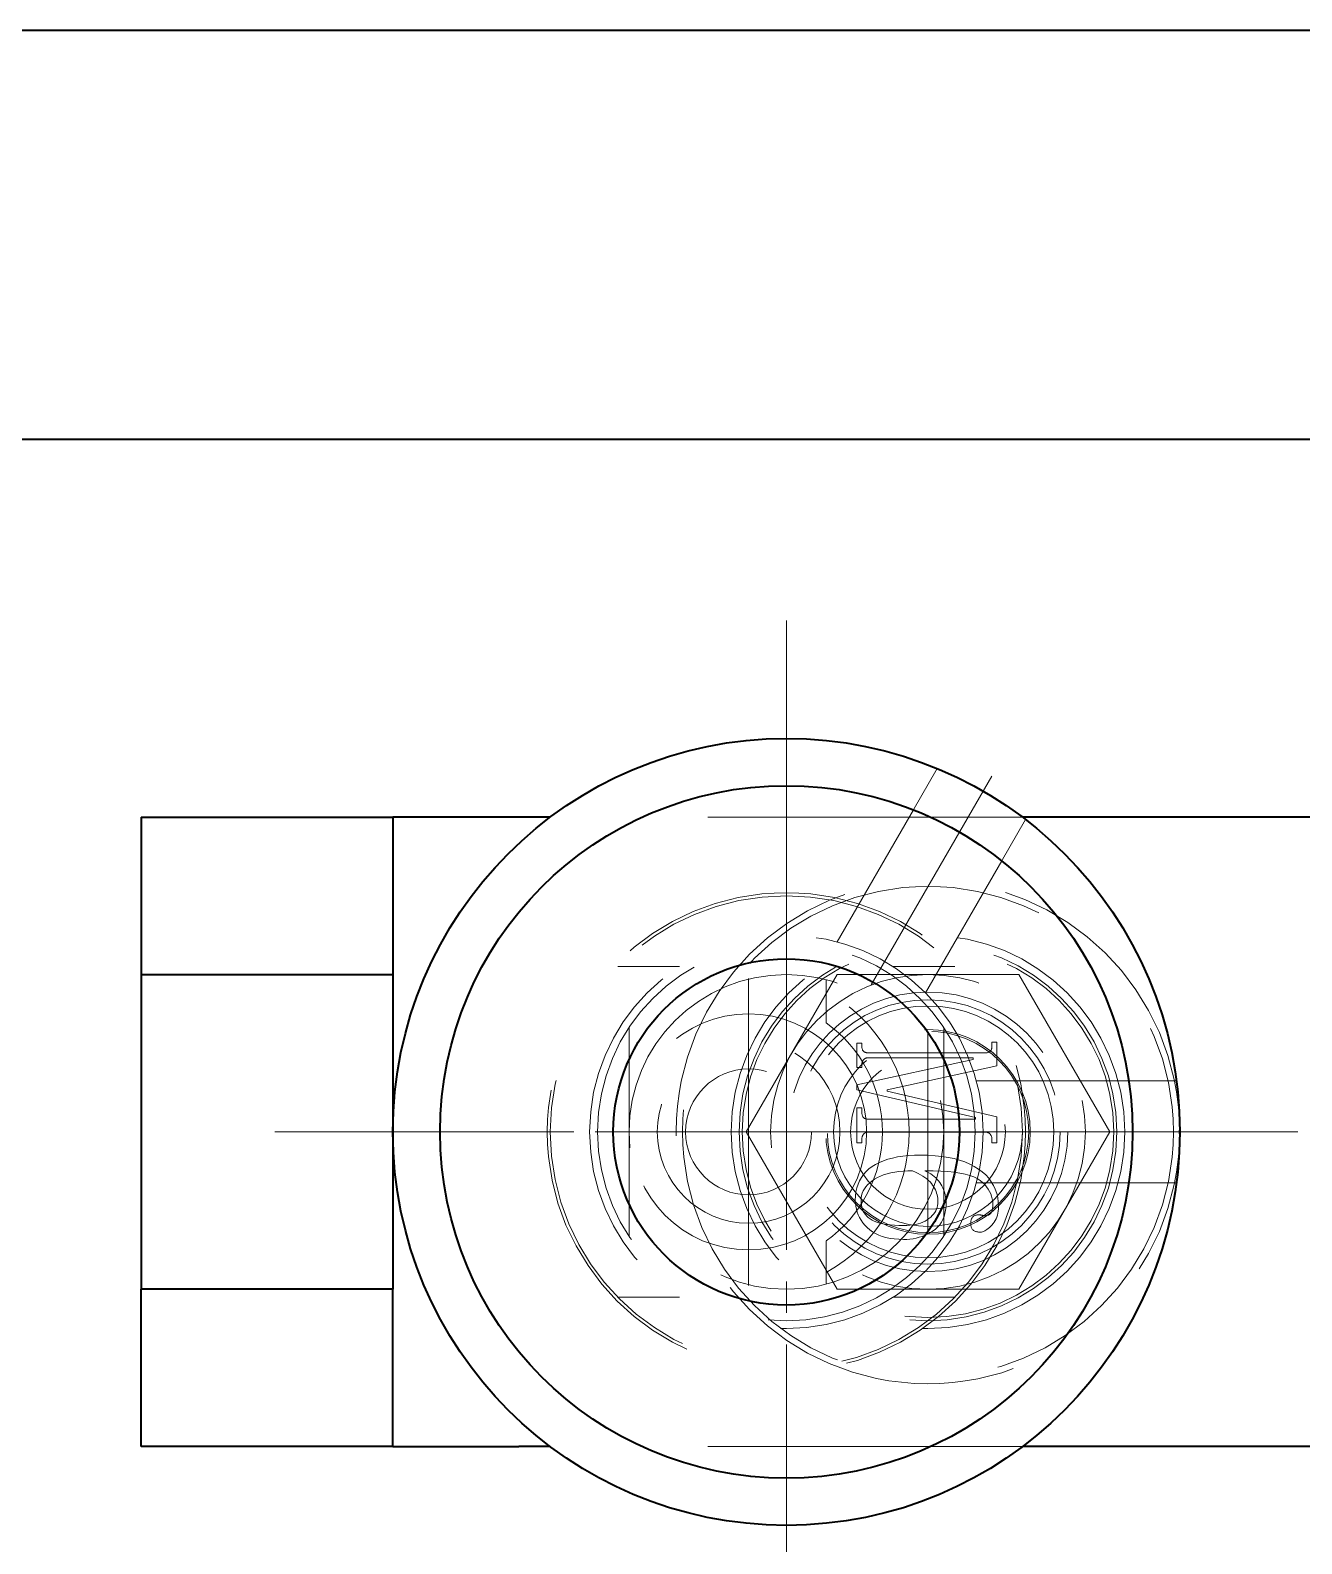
# Model space of a CAD drawing. Header units: millimetres. Extents: x 11035 to 42401, y -8968 to 2503.
# Drawn here: x 11456.39 to 11496.79, y 2088.42 to 2136.51 of the extents above; entities that cross this region are included whole.
import ezdxf

# ---------------------------------------------------------------- set-up
doc = ezdxf.new("R2010")
doc.units = ezdxf.units.MM
for name, pattern in [('CENTER-HOKUTO', [23, 20, -1, 1, -1]), ('DASHSPACE', [30, 12, -18]), ('HIDDEN-HOKUTO', [3.8, 2.5, -1.3])]:
    doc.linetypes.add(name, pattern=pattern)
doc.layers.add('AM_7', color=2, linetype='CENTER-HOKUTO', lineweight=30)
doc.layers.add('AM_HID', color=1, linetype='HIDDEN-HOKUTO', lineweight=25)

msp = doc.modelspace()

# ---------------------------------------------------------------- linework, layer by layer
at = {"color": 7, "lineweight": 35}
for p, q in [((11380.414, 2136.506), (11580.414, 2136.506)), ((11540.414, 2123.506), (11420.414, 2123.506)), ((11509.914, 2111.506), (11487.914, 2111.506)), ((11509.914, 2091.506), (11487.914, 2091.506))]:
    msp.add_line(p, q, dxfattribs=at)
at = {"color": 7, "lineweight": 35, "ltscale": 0.2}
for p, q in [((11459.914, 2111.506), (11467.914, 2111.506)), ((11459.914, 2106.506), (11467.914, 2106.506)), ((11467.914, 2096.506), (11459.914, 2096.506)), ((11467.914, 2091.506), (11459.914, 2091.506))]:
    msp.add_line(p, q, dxfattribs=at)
at = {"color": 7, "lineweight": 35, "ltscale": 0.125}
for p, q in [((11459.914, 2111.506), (11459.914, 2106.506)), ((11467.914, 2111.506), (11467.914, 2106.506)), ((11459.914, 2091.506), (11459.914, 2096.506)), ((11467.914, 2091.506), (11467.914, 2096.506))]:
    msp.add_line(p, q, dxfattribs=at)
at = {"color": 7, "lineweight": 35, "ltscale": 0.1}
for p, q in [((11471.914, 2111.506), (11467.914, 2111.506)), ((11467.914, 2091.506), (11471.914, 2091.506))]:
    msp.add_line(p, q, dxfattribs=at)
at = {"color": 7, "lineweight": 35, "ltscale": 0.024995}
msp.add_line((11472.914, 2111.506), (11471.914, 2111.506), dxfattribs=at)
at = {"color": 7, "lineweight": 35, "ltscale": 0.25}
for p, q in [((11459.914, 2106.506), (11459.914, 2096.506)), ((11467.914, 2106.506), (11467.914, 2096.506))]:
    msp.add_line(p, q, dxfattribs=at)
at = {"color": 7, "lineweight": 35, "ltscale": 0.025}
msp.add_line((11472.914, 2091.506), (11471.914, 2091.506), dxfattribs=at)
at = {"color": 7, "lineweight": 35}
for radius in [12.5, 11, 5.5]:
    msp.add_circle((11480.414, 2101.506), radius, dxfattribs=at)
at = {"color": 7, "linetype": 'DASHSPACE', "lineweight": 13}
msp.add_circle((11484.914, 2101.506), 3, dxfattribs=at)
at = {"color": 7, "lineweight": 35}
msp.add_arc((11484.914, 2101.506), 8, 359.5685, 0.417, dxfattribs=at)
at = {"layer": 'AM_7', "color": 2, "lineweight": 13}
for p, q in [((11480.414, 2117.756), (11480.414, 2085.256)), ((11486.942, 2112.813), (11483.113, 2106.18)), ((11479.214, 2106.381), (11479.214, 2096.631)), ((11484.914, 2104.702), (11484.914, 2098.31)), ((11496.664, 2101.506), (11464.164, 2101.506)), ((11484.089, 2101.506), (11474.339, 2101.506)), ((11474.861, 2101.506), (11477.219, 2101.506)), ((11488.11, 2101.506), (11481.718, 2101.506)), ((11483.609, 2101.506), (11485.966, 2101.506)), ((11493.471, 2101.506), (11485.811, 2101.506))]:
    msp.add_line(p, q, dxfattribs=at)
at = {"layer": 'AM_HID', "color": 1, "lineweight": 13, "ltscale": 4}
for p, q in [((11485.207, 2113.05), (11482.723, 2108.746)), ((11487.914, 2111.506), (11472.914, 2111.506)), ((11482.028, 2107.543), (11484.45, 2111.738)), ((11488.015, 2111.429), (11485.53, 2107.125)), ((11484.836, 2105.922), (11487.258, 2110.117)), ((11475.058, 2106.756), (11477.023, 2106.756)), ((11483.805, 2106.756), (11485.77, 2106.756)), ((11479.139, 2101.506), (11482.024, 2106.506)), ((11481.674, 2105.973), (11481.674, 2106.344)), ((11482.024, 2106.506), (11484.914, 2106.506)), ((11484.914, 2106.506), (11487.804, 2106.506)), ((11487.804, 2106.506), (11490.689, 2101.506)), ((11481.674, 2105.973), (11481.674, 2104.971)), ((11475.414, 2104.822), (11475.414, 2098.189)), ((11485.414, 2098.189), (11485.414, 2104.822)), ((11482.657, 2103.55), (11482.657, 2104.33)), ((11482.657, 2104.33), (11482.813, 2104.33)), ((11482.813, 2104.33), (11482.813, 2104.252)), ((11482.813, 2104.252), (11482.813, 2104.227)), ((11482.813, 2104.227), (11482.815, 2104.203)), ((11482.815, 2104.203), (11482.817, 2104.181)), ((11482.817, 2104.181), (11482.821, 2104.16)), ((11482.821, 2104.16), (11482.826, 2104.141)), ((11482.826, 2104.141), (11482.831, 2104.124)), ((11486.928, 2104.124), (11486.934, 2104.141)), ((11486.934, 2104.141), (11486.938, 2104.16)), ((11486.938, 2104.16), (11486.942, 2104.181)), ((11486.942, 2104.181), (11486.944, 2104.203)), ((11486.944, 2104.203), (11486.946, 2104.227)), ((11486.946, 2104.227), (11486.947, 2104.252)), ((11486.947, 2104.252), (11486.947, 2104.356)), ((11486.947, 2104.356), (11487.103, 2104.356)), ((11487.103, 2104.356), (11487.103, 2103.602)), ((11482.657, 2103.004), (11486.349, 2103.81)), ((11482.815, 2103.668), (11482.813, 2103.648)), ((11482.813, 2103.648), (11482.813, 2103.628)), ((11482.817, 2103.687), (11482.815, 2103.668)), ((11482.821, 2103.705), (11482.817, 2103.687)), ((11482.826, 2103.722), (11482.821, 2103.705)), ((11482.831, 2103.739), (11482.826, 2103.722)), ((11482.831, 2104.124), (11482.838, 2104.108)), ((11482.838, 2103.754), (11482.831, 2103.739)), ((11482.838, 2104.108), (11482.846, 2104.094)), ((11482.846, 2103.769), (11482.838, 2103.754)), ((11482.846, 2104.094), (11482.855, 2104.081)), ((11482.855, 2103.784), (11482.846, 2103.769)), ((11482.855, 2104.081), (11482.865, 2104.07)), ((11482.865, 2103.797), (11482.855, 2103.784)), ((11482.865, 2104.07), (11482.876, 2104.06)), ((11482.876, 2103.809), (11482.865, 2103.797)), ((11482.876, 2104.06), (11482.887, 2104.051)), ((11482.887, 2103.82), (11482.876, 2103.809)), ((11482.887, 2104.051), (11482.9, 2104.043)), ((11482.9, 2103.83), (11482.887, 2103.82)), ((11482.9, 2104.043), (11482.915, 2104.037)), ((11482.915, 2103.838), (11482.9, 2103.83)), ((11482.915, 2104.037), (11482.93, 2104.031)), ((11482.93, 2103.846), (11482.915, 2103.838)), ((11482.93, 2104.031), (11482.946, 2104.026)), ((11482.946, 2103.851), (11482.93, 2103.846)), ((11482.946, 2104.026), (11482.963, 2104.023)), ((11482.963, 2103.856), (11482.946, 2103.851)), ((11482.963, 2104.023), (11482.981, 2104.02)), ((11482.981, 2103.859), (11482.963, 2103.856)), ((11482.981, 2104.02), (11483, 2104.018)), ((11483, 2103.861), (11482.981, 2103.859)), ((11483, 2104.018), (11483.021, 2104.018)), ((11483.021, 2103.862), (11483, 2103.861)), ((11483.021, 2104.018), (11486.739, 2104.018)), ((11486.349, 2103.862), (11483.021, 2103.862)), ((11486.349, 2103.81), (11486.349, 2103.862)), ((11486.739, 2104.018), (11486.759, 2104.018)), ((11486.759, 2104.018), (11486.778, 2104.02)), ((11486.778, 2104.02), (11486.796, 2104.023)), ((11486.796, 2104.023), (11486.813, 2104.026)), ((11486.813, 2104.026), (11486.83, 2104.031)), ((11486.83, 2104.031), (11486.845, 2104.037)), ((11486.845, 2104.037), (11486.859, 2104.043)), ((11486.859, 2104.043), (11486.872, 2104.051)), ((11486.872, 2104.051), (11486.884, 2104.06)), ((11486.884, 2104.06), (11486.895, 2104.07)), ((11486.895, 2104.07), (11486.904, 2104.081)), ((11486.904, 2104.081), (11486.913, 2104.094)), ((11486.913, 2104.094), (11486.921, 2104.108)), ((11486.921, 2104.108), (11486.928, 2104.124)), ((11482.813, 2103.55), (11482.657, 2103.55)), ((11482.813, 2103.628), (11482.813, 2103.55)), ((11487.103, 2103.602), (11483.619, 2102.848)), ((11482.657, 2102.848), (11482.657, 2103.004)), ((11486.427, 2101.964), (11482.657, 2102.848)), ((11483.619, 2102.848), (11483.619, 2102.796)), ((11483.619, 2102.796), (11487.103, 2101.99)), ((11486.45, 2103.127), (11491.294, 2103.127)), ((11492.808, 2103.127), (11487.839, 2103.127)), ((11482.657, 2101.158), (11482.657, 2102.276)), ((11482.657, 2102.276), (11482.813, 2102.276)), ((11482.813, 2102.276), (11482.813, 2102.146)), ((11482.813, 2102.146), (11482.813, 2102.121)), ((11482.813, 2102.121), (11482.815, 2102.097)), ((11482.815, 2102.097), (11482.817, 2102.075)), ((11482.817, 2102.075), (11482.821, 2102.054)), ((11482.821, 2102.054), (11482.826, 2102.035)), ((11482.826, 2102.035), (11482.831, 2102.018)), ((11482.831, 2102.018), (11482.838, 2102.002)), ((11482.838, 2102.002), (11482.846, 2101.988)), ((11482.846, 2101.988), (11482.855, 2101.975)), ((11482.855, 2101.975), (11482.865, 2101.964)), ((11482.865, 2101.964), (11482.876, 2101.954)), ((11482.876, 2101.954), (11482.887, 2101.945)), ((11482.887, 2101.945), (11482.9, 2101.937)), ((11482.9, 2101.937), (11482.915, 2101.931)), ((11482.915, 2101.931), (11482.93, 2101.925)), ((11482.93, 2101.925), (11482.946, 2101.92)), ((11482.946, 2101.92), (11482.963, 2101.917)), ((11482.963, 2101.917), (11482.981, 2101.914)), ((11482.981, 2101.914), (11483, 2101.912)), ((11483, 2101.912), (11483.021, 2101.912)), ((11483.021, 2101.912), (11486.427, 2101.912)), ((11486.427, 2101.912), (11486.427, 2101.964)), ((11487.103, 2101.99), (11487.103, 2101.158)), ((11482.024, 2096.506), (11479.139, 2101.506)), ((11482.815, 2101.302), (11482.813, 2101.282)), ((11482.813, 2101.282), (11482.813, 2101.262)), ((11482.813, 2101.262), (11482.813, 2101.158)), ((11482.817, 2101.321), (11482.815, 2101.302)), ((11482.821, 2101.339), (11482.817, 2101.321)), ((11482.826, 2101.356), (11482.821, 2101.339)), ((11482.831, 2101.373), (11482.826, 2101.356)), ((11482.838, 2101.388), (11482.831, 2101.373)), ((11482.846, 2101.403), (11482.838, 2101.388)), ((11482.855, 2101.418), (11482.846, 2101.403)), ((11482.865, 2101.431), (11482.855, 2101.418)), ((11482.876, 2101.443), (11482.865, 2101.431)), ((11482.887, 2101.454), (11482.876, 2101.443)), ((11482.9, 2101.464), (11482.887, 2101.454)), ((11482.915, 2101.473), (11482.9, 2101.464)), ((11482.93, 2101.48), (11482.915, 2101.473)), ((11482.946, 2101.486), (11482.93, 2101.48)), ((11482.963, 2101.49), (11482.946, 2101.486)), ((11482.981, 2101.493), (11482.963, 2101.49)), ((11483, 2101.495), (11482.981, 2101.493)), ((11483.021, 2101.496), (11483, 2101.495)), ((11486.739, 2101.496), (11483.021, 2101.496)), ((11486.759, 2101.495), (11486.739, 2101.496)), ((11486.778, 2101.493), (11486.759, 2101.495)), ((11486.796, 2101.49), (11486.778, 2101.493)), ((11486.813, 2101.486), (11486.796, 2101.49)), ((11486.83, 2101.48), (11486.813, 2101.486)), ((11486.845, 2101.473), (11486.83, 2101.48)), ((11486.859, 2101.464), (11486.845, 2101.473)), ((11486.872, 2101.454), (11486.859, 2101.464)), ((11486.884, 2101.443), (11486.872, 2101.454)), ((11486.895, 2101.431), (11486.884, 2101.443)), ((11486.904, 2101.418), (11486.895, 2101.431)), ((11486.913, 2101.403), (11486.904, 2101.418)), ((11486.921, 2101.388), (11486.913, 2101.403)), ((11486.928, 2101.373), (11486.921, 2101.388)), ((11486.934, 2101.356), (11486.928, 2101.373)), ((11486.938, 2101.339), (11486.934, 2101.356)), ((11486.942, 2101.321), (11486.938, 2101.339)), ((11486.944, 2101.302), (11486.942, 2101.321)), ((11486.946, 2101.282), (11486.944, 2101.302)), ((11486.947, 2101.262), (11486.946, 2101.282)), ((11486.947, 2101.158), (11486.947, 2101.262)), ((11490.689, 2101.506), (11487.804, 2096.506)), ((11482.813, 2101.158), (11482.657, 2101.158)), ((11484.298, 2100.753), (11484.487, 2100.764)), ((11484.487, 2100.764), (11484.685, 2100.768)), ((11484.685, 2100.768), (11484.918, 2100.763)), ((11484.918, 2100.763), (11485.141, 2100.75)), ((11487.103, 2101.158), (11486.947, 2101.158)), ((11482.946, 2100.245), (11483.036, 2100.328)), ((11483.036, 2100.328), (11483.138, 2100.404)), ((11483.138, 2100.404), (11483.249, 2100.473)), ((11483.249, 2100.473), (11483.37, 2100.535)), ((11483.37, 2100.535), (11483.501, 2100.59)), ((11483.501, 2100.59), (11483.641, 2100.637)), ((11483.641, 2100.637), (11483.791, 2100.677)), ((11483.791, 2100.677), (11483.95, 2100.71)), ((11483.95, 2100.71), (11484.119, 2100.735)), ((11484.119, 2100.735), (11484.298, 2100.753)), ((11485.141, 2100.75), (11485.352, 2100.728)), ((11485.352, 2100.728), (11485.552, 2100.697)), ((11485.552, 2100.697), (11485.741, 2100.657)), ((11485.741, 2100.657), (11485.919, 2100.609)), ((11485.919, 2100.609), (11486.085, 2100.551)), ((11486.085, 2100.551), (11486.24, 2100.485)), ((11486.24, 2100.485), (11486.385, 2100.41)), ((11486.385, 2100.41), (11486.518, 2100.326)), ((11486.518, 2100.326), (11486.639, 2100.234)), ((11482.653, 2099.729), (11482.69, 2099.845)), ((11482.69, 2099.845), (11482.738, 2099.955)), ((11482.738, 2099.955), (11482.796, 2100.059)), ((11482.796, 2100.059), (11482.866, 2100.155)), ((11482.866, 2100.155), (11482.946, 2100.245)), ((11482.997, 2099.827), (11482.941, 2099.764)), ((11483.061, 2099.887), (11482.997, 2099.827)), ((11483.134, 2099.945), (11483.061, 2099.887)), ((11483.216, 2100.001), (11483.134, 2099.945)), ((11483.305, 2100.053), (11483.216, 2100.001)), ((11483.401, 2100.099), (11483.305, 2100.053)), ((11483.505, 2100.14), (11483.401, 2100.099)), ((11483.615, 2100.176), (11483.505, 2100.14)), ((11483.732, 2100.206), (11483.615, 2100.176)), ((11483.857, 2100.23), (11483.732, 2100.206)), ((11483.988, 2100.249), (11483.857, 2100.23)), ((11484.127, 2100.263), (11483.988, 2100.249)), ((11484.272, 2100.271), (11484.127, 2100.263)), ((11484.425, 2100.274), (11484.272, 2100.271)), ((11484.515, 2100.232), (11484.425, 2100.274)), ((11484.6, 2100.189), (11484.515, 2100.232)), ((11484.679, 2100.146), (11484.6, 2100.189)), ((11484.751, 2100.101), (11484.679, 2100.146)), ((11484.818, 2100.056), (11484.751, 2100.101)), ((11485.075, 2100.271), (11484.815, 2100.274)), ((11484.815, 2100.274), (11484.881, 2100.242)), ((11484.879, 2100.01), (11484.818, 2100.056)), ((11484.933, 2099.964), (11484.879, 2100.01)), ((11484.881, 2100.242), (11484.943, 2100.207)), ((11484.982, 2099.916), (11484.933, 2099.964)), ((11484.943, 2100.207), (11485.002, 2100.17)), ((11485.025, 2099.868), (11484.982, 2099.916)), ((11485.002, 2100.17), (11485.058, 2100.13)), ((11485.062, 2099.819), (11485.025, 2099.868)), ((11485.058, 2100.13), (11485.11, 2100.089)), ((11485.094, 2099.769), (11485.062, 2099.819)), ((11485.317, 2100.261), (11485.075, 2100.271)), ((11485.11, 2100.089), (11485.159, 2100.045)), ((11485.159, 2100.045), (11485.205, 2099.998)), ((11485.205, 2099.998), (11485.247, 2099.949)), ((11485.247, 2099.949), (11485.286, 2099.898)), ((11485.286, 2099.898), (11485.322, 2099.845)), ((11485.54, 2100.246), (11485.317, 2100.261)), ((11485.322, 2099.845), (11485.354, 2099.79)), ((11485.744, 2100.224), (11485.54, 2100.246)), ((11485.929, 2100.196), (11485.744, 2100.224)), ((11486.095, 2100.162), (11485.929, 2100.196)), ((11486.242, 2100.121), (11486.095, 2100.162)), ((11486.37, 2100.074), (11486.242, 2100.121)), ((11486.479, 2100.021), (11486.37, 2100.074)), ((11486.45, 2099.885), (11491.294, 2099.885)), ((11486.57, 2099.962), (11486.479, 2100.021)), ((11486.646, 2099.898), (11486.57, 2099.962)), ((11486.639, 2100.234), (11486.747, 2100.137)), ((11486.715, 2099.832), (11486.646, 2099.898)), ((11486.775, 2099.763), (11486.715, 2099.832)), ((11486.747, 2100.137), (11486.842, 2100.033)), ((11486.842, 2100.033), (11486.925, 2099.922)), ((11486.925, 2099.922), (11486.995, 2099.806)), ((11486.995, 2099.806), (11487.053, 2099.683)), ((11492.808, 2099.885), (11487.839, 2099.885)), ((11482.605, 2099.338), (11482.61, 2099.475)), ((11482.608, 2099.24), (11482.605, 2099.338)), ((11482.61, 2099.475), (11482.626, 2099.605)), ((11482.626, 2099.605), (11482.653, 2099.729)), ((11482.791, 2099.415), (11482.787, 2099.338)), ((11482.787, 2099.338), (11482.789, 2099.262)), ((11482.804, 2099.489), (11482.791, 2099.415)), ((11482.825, 2099.561), (11482.804, 2099.489)), ((11482.855, 2099.631), (11482.825, 2099.561)), ((11482.894, 2099.699), (11482.855, 2099.631)), ((11482.941, 2099.764), (11482.894, 2099.699)), ((11485.122, 2099.719), (11485.094, 2099.769)), ((11485.148, 2099.667), (11485.122, 2099.719)), ((11485.17, 2099.615), (11485.148, 2099.667)), ((11485.188, 2099.562), (11485.17, 2099.615)), ((11485.204, 2099.508), (11485.188, 2099.562)), ((11485.215, 2099.454), (11485.204, 2099.508)), ((11485.224, 2099.399), (11485.215, 2099.454)), ((11485.229, 2099.343), (11485.224, 2099.399)), ((11485.231, 2099.286), (11485.229, 2099.343)), ((11485.354, 2099.79), (11485.382, 2099.734)), ((11485.382, 2099.734), (11485.408, 2099.678)), ((11485.408, 2099.678), (11485.43, 2099.62)), ((11485.43, 2099.62), (11485.448, 2099.562)), ((11485.448, 2099.562), (11485.464, 2099.503)), ((11485.464, 2099.503), (11485.475, 2099.444)), ((11485.475, 2099.444), (11485.484, 2099.383)), ((11485.484, 2099.383), (11485.489, 2099.322)), ((11485.489, 2099.322), (11485.491, 2099.26)), ((11486.827, 2099.692), (11486.775, 2099.763)), ((11486.872, 2099.617), (11486.827, 2099.692)), ((11486.908, 2099.541), (11486.872, 2099.617)), ((11486.936, 2099.461), (11486.908, 2099.541)), ((11486.956, 2099.38), (11486.936, 2099.461)), ((11486.969, 2099.295), (11486.956, 2099.38)), ((11487.053, 2099.683), (11487.097, 2099.554)), ((11487.097, 2099.554), (11487.129, 2099.419)), ((11487.129, 2099.419), (11487.148, 2099.278)), ((11482.62, 2099.145), (11482.608, 2099.24)), ((11482.639, 2099.052), (11482.62, 2099.145)), ((11482.665, 2098.961), (11482.639, 2099.052)), ((11482.699, 2098.873), (11482.665, 2098.961)), ((11482.74, 2098.787), (11482.699, 2098.873)), ((11482.789, 2099.262), (11482.798, 2099.189)), ((11482.798, 2099.189), (11482.812, 2099.12)), ((11482.812, 2099.12), (11482.832, 2099.055)), ((11482.832, 2099.055), (11482.858, 2098.993)), ((11482.858, 2098.993), (11482.889, 2098.935)), ((11482.889, 2098.935), (11482.927, 2098.881)), ((11482.927, 2098.881), (11482.97, 2098.83)), ((11484.999, 2098.798), (11485.048, 2098.845)), ((11485.048, 2098.845), (11485.09, 2098.894)), ((11485.09, 2098.894), (11485.128, 2098.944)), ((11485.128, 2098.944), (11485.159, 2098.997)), ((11485.159, 2098.997), (11485.185, 2099.051)), ((11485.185, 2099.051), (11485.205, 2099.107)), ((11485.205, 2099.107), (11485.219, 2099.165)), ((11485.219, 2099.165), (11485.228, 2099.224)), ((11485.228, 2099.224), (11485.231, 2099.286)), ((11485.453, 2098.917), (11485.424, 2098.817)), ((11485.474, 2099.024), (11485.453, 2098.917)), ((11485.486, 2099.139), (11485.474, 2099.024)), ((11485.491, 2099.26), (11485.486, 2099.139)), ((11486.364, 2098.828), (11486.38, 2098.838)), ((11486.38, 2098.838), (11486.398, 2098.846)), ((11486.398, 2098.846), (11486.417, 2098.854)), ((11486.417, 2098.854), (11486.437, 2098.859)), ((11486.437, 2098.859), (11486.458, 2098.864)), ((11486.458, 2098.864), (11486.481, 2098.867)), ((11486.481, 2098.867), (11486.505, 2098.869)), ((11486.505, 2098.869), (11486.531, 2098.87)), ((11486.531, 2098.87), (11486.541, 2098.87)), ((11486.541, 2098.87), (11486.551, 2098.869)), ((11486.551, 2098.869), (11486.562, 2098.869)), ((11486.562, 2098.869), (11486.572, 2098.868)), ((11486.572, 2098.868), (11486.583, 2098.867)), ((11486.583, 2098.867), (11486.593, 2098.865)), ((11486.593, 2098.865), (11486.603, 2098.864)), ((11486.603, 2098.864), (11486.614, 2098.862)), ((11486.614, 2098.862), (11486.624, 2098.859)), ((11486.624, 2098.859), (11486.635, 2098.857)), ((11486.635, 2098.857), (11486.645, 2098.854)), ((11486.645, 2098.854), (11486.655, 2098.852)), ((11486.655, 2098.852), (11486.666, 2098.85)), ((11486.666, 2098.85), (11486.676, 2098.849)), ((11486.676, 2098.849), (11486.687, 2098.847)), ((11486.687, 2098.847), (11486.697, 2098.846)), ((11486.697, 2098.846), (11486.707, 2098.845)), ((11486.707, 2098.845), (11486.718, 2098.844)), ((11486.718, 2098.844), (11486.728, 2098.844)), ((11486.728, 2098.844), (11486.739, 2098.844)), ((11486.739, 2098.844), (11486.759, 2098.845)), ((11486.759, 2098.845), (11486.779, 2098.847)), ((11486.779, 2098.847), (11486.797, 2098.851)), ((11486.797, 2098.851), (11486.816, 2098.856)), ((11486.816, 2098.856), (11486.833, 2098.863)), ((11486.833, 2098.863), (11486.849, 2098.872)), ((11486.849, 2098.872), (11486.865, 2098.882)), ((11486.865, 2098.882), (11486.88, 2098.894)), ((11486.88, 2098.894), (11486.894, 2098.907)), ((11486.894, 2098.907), (11486.908, 2098.922)), ((11486.908, 2098.922), (11486.92, 2098.939)), ((11486.92, 2098.939), (11486.931, 2098.958)), ((11486.931, 2098.958), (11486.941, 2098.98)), ((11486.941, 2098.98), (11486.949, 2099.005)), ((11486.949, 2099.005), (11486.956, 2099.032)), ((11486.956, 2099.032), (11486.962, 2099.062)), ((11486.962, 2099.062), (11486.967, 2099.095)), ((11486.967, 2099.095), (11486.97, 2099.13)), ((11486.973, 2099.208), (11486.969, 2099.295)), ((11486.97, 2099.13), (11486.972, 2099.168)), ((11486.972, 2099.168), (11486.973, 2099.208)), ((11487.121, 2098.862), (11487.103, 2098.802)), ((11487.136, 2098.924), (11487.121, 2098.862)), ((11487.146, 2098.99), (11487.136, 2098.924)), ((11487.152, 2099.059), (11487.146, 2098.99)), ((11487.148, 2099.278), (11487.155, 2099.13)), ((11487.155, 2099.13), (11487.152, 2099.059)), ((11482.789, 2098.704), (11482.74, 2098.787)), ((11482.846, 2098.622), (11482.789, 2098.704)), ((11482.91, 2098.543), (11482.846, 2098.622)), ((11482.982, 2098.467), (11482.91, 2098.543)), ((11482.97, 2098.83), (11483.018, 2098.783)), ((11483.061, 2098.395), (11482.982, 2098.467)), ((11483.018, 2098.783), (11483.073, 2098.74)), ((11483.149, 2098.331), (11483.061, 2098.395)), ((11483.073, 2098.74), (11483.135, 2098.7)), ((11483.135, 2098.7), (11483.207, 2098.665)), ((11483.207, 2098.665), (11483.289, 2098.634)), ((11483.289, 2098.634), (11483.38, 2098.607)), ((11483.38, 2098.607), (11483.482, 2098.584)), ((11483.482, 2098.584), (11483.594, 2098.565)), ((11483.594, 2098.565), (11483.715, 2098.551)), ((11483.715, 2098.551), (11483.846, 2098.54)), ((11483.846, 2098.54), (11483.988, 2098.534)), ((11483.988, 2098.534), (11484.139, 2098.532)), ((11484.139, 2098.532), (11484.24, 2098.534)), ((11484.24, 2098.534), (11484.337, 2098.541)), ((11484.337, 2098.541), (11484.43, 2098.552)), ((11484.43, 2098.552), (11484.517, 2098.567)), ((11484.517, 2098.567), (11484.6, 2098.587)), ((11484.6, 2098.587), (11484.678, 2098.611)), ((11484.678, 2098.611), (11484.752, 2098.64)), ((11484.752, 2098.64), (11484.821, 2098.673)), ((11484.821, 2098.673), (11484.885, 2098.711)), ((11484.885, 2098.711), (11484.945, 2098.753)), ((11484.945, 2098.753), (11484.999, 2098.798)), ((11485.075, 2098.363), (11484.99, 2098.311)), ((11485.154, 2098.421), (11485.075, 2098.363)), ((11485.224, 2098.486), (11485.154, 2098.421)), ((11485.287, 2098.558), (11485.224, 2098.486)), ((11485.341, 2098.637), (11485.287, 2098.558)), ((11485.387, 2098.724), (11485.341, 2098.637)), ((11485.424, 2098.817), (11485.387, 2098.724)), ((11486.271, 2098.635), (11486.273, 2098.659)), ((11486.271, 2098.61), (11486.271, 2098.635)), ((11486.271, 2098.58), (11486.271, 2098.61)), ((11486.274, 2098.551), (11486.271, 2098.58)), ((11486.273, 2098.659), (11486.276, 2098.682)), ((11486.278, 2098.524), (11486.274, 2098.551)), ((11486.276, 2098.682), (11486.281, 2098.703)), ((11486.283, 2098.5), (11486.278, 2098.524)), ((11486.281, 2098.703), (11486.287, 2098.724)), ((11486.29, 2098.477), (11486.283, 2098.5)), ((11486.287, 2098.724), (11486.294, 2098.742)), ((11486.299, 2098.455), (11486.29, 2098.477)), ((11486.294, 2098.742), (11486.302, 2098.76)), ((11486.309, 2098.436), (11486.299, 2098.455)), ((11486.302, 2098.76), (11486.312, 2098.776)), ((11486.321, 2098.419), (11486.309, 2098.436)), ((11486.312, 2098.776), (11486.323, 2098.791)), ((11486.334, 2098.403), (11486.321, 2098.419)), ((11486.323, 2098.791), (11486.336, 2098.805)), ((11486.349, 2098.389), (11486.334, 2098.403)), ((11486.336, 2098.805), (11486.349, 2098.817)), ((11486.349, 2098.817), (11486.364, 2098.828)), ((11486.365, 2098.377), (11486.349, 2098.389)), ((11486.383, 2098.365), (11486.365, 2098.377)), ((11486.402, 2098.356), (11486.383, 2098.365)), ((11486.716, 2098.359), (11486.681, 2098.344)), ((11486.752, 2098.379), (11486.716, 2098.359)), ((11486.788, 2098.403), (11486.752, 2098.379)), ((11486.826, 2098.432), (11486.788, 2098.403)), ((11486.865, 2098.465), (11486.826, 2098.432)), ((11486.905, 2098.503), (11486.865, 2098.465)), ((11486.947, 2098.545), (11486.905, 2098.503)), ((11486.986, 2098.591), (11486.947, 2098.545)), ((11487.021, 2098.639), (11486.986, 2098.591)), ((11487.053, 2098.69), (11487.021, 2098.639)), ((11487.08, 2098.745), (11487.053, 2098.69)), ((11487.103, 2098.802), (11487.08, 2098.745)), ((11481.674, 2098.04), (11481.674, 2097.038)), ((11483.244, 2098.275), (11483.149, 2098.331)), ((11483.348, 2098.226), (11483.244, 2098.275)), ((11483.459, 2098.184), (11483.348, 2098.226)), ((11483.579, 2098.15), (11483.459, 2098.184)), ((11483.707, 2098.124), (11483.579, 2098.15)), ((11483.843, 2098.105), (11483.707, 2098.124)), ((11483.987, 2098.094), (11483.843, 2098.105)), ((11484.139, 2098.09), (11483.987, 2098.094)), ((11484.242, 2098.093), (11484.139, 2098.09)), ((11484.342, 2098.101), (11484.242, 2098.093)), ((11484.441, 2098.114), (11484.342, 2098.101)), ((11484.538, 2098.134), (11484.441, 2098.114)), ((11484.633, 2098.158), (11484.538, 2098.134)), ((11484.725, 2098.188), (11484.633, 2098.158)), ((11484.816, 2098.224), (11484.725, 2098.188)), ((11484.904, 2098.265), (11484.816, 2098.224)), ((11484.99, 2098.311), (11484.904, 2098.265)), ((11486.423, 2098.347), (11486.402, 2098.356)), ((11486.446, 2098.34), (11486.423, 2098.347)), ((11486.47, 2098.334), (11486.446, 2098.34)), ((11486.496, 2098.33), (11486.47, 2098.334)), ((11486.523, 2098.326), (11486.496, 2098.33)), ((11486.552, 2098.325), (11486.523, 2098.326)), ((11486.583, 2098.324), (11486.552, 2098.325)), ((11486.614, 2098.326), (11486.583, 2098.324)), ((11486.647, 2098.333), (11486.614, 2098.326)), ((11486.681, 2098.344), (11486.647, 2098.333)), ((11481.674, 2096.667), (11481.674, 2097.038)), ((11484.914, 2096.506), (11482.024, 2096.506)), ((11487.804, 2096.506), (11484.914, 2096.506)), ((11475.058, 2096.256), (11477.023, 2096.256)), ((11483.805, 2096.256), (11485.77, 2096.256)), ((11487.914, 2091.506), (11472.914, 2091.506))]:
    msp.add_line(p, q, dxfattribs=at)
for centre, radius in [((11480.414, 2101.506), 7.6), ((11480.414, 2101.506), 7.5), ((11484.914, 2101.506), 7.8), ((11484.914, 2101.506), 7.8), ((11480.414, 2101.506), 6.25), ((11480.414, 2101.506), 6), ((11484.914, 2101.506), 6.25), ((11484.914, 2101.506), 6), ((11484.914, 2101.506), 5.9), ((11480.414, 2101.506), 5), ((11484.914, 2101.506), 5), ((11484.914, 2101.506), 4.44), ((11484.914, 2101.506), 4.2), ((11484.914, 2101.506), 4.2), ((11479.214, 2101.506), 3.75), ((11484.914, 2101.506), 4), ((11484.914, 2101.506), 3.25), ((11484.914, 2101.506), 3.2), ((11479.214, 2101.506), 2.9), ((11484.914, 2101.506), 2.458), ((11479.214, 2101.506), 2)]:
    msp.add_circle(centre, radius, dxfattribs=at)
for centre, radius, start, end in [((11484.914, 2101.506), 8, 0.417, 359.5685), ((11479.214, 2101.506), 5.1, 298.8392, 61.1608), ((11479.214, 2101.506), 4.25, 305.3678, 54.6322)]:
    msp.add_arc(centre, radius, start, end, dxfattribs=at)

doc.saveas('drawing.dxf')
